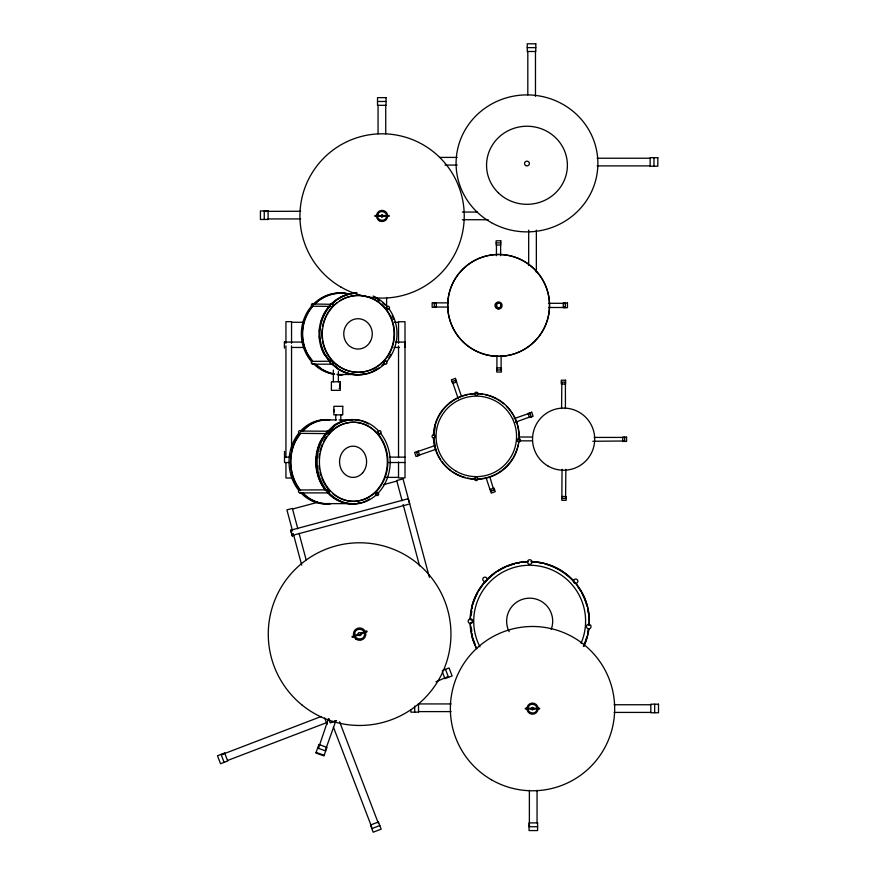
<?xml version="1.0" encoding="UTF-8"?>
<svg xmlns="http://www.w3.org/2000/svg" width="876" height="876" viewBox="0 0 876 876"><rect width="100%" height="100%" fill="white"/><g stroke="black" fill="none" stroke-linecap="round" stroke-linejoin="round"><path stroke-width="1.31" d="M452.454 381.816L458.236 398.722M454.972 380.512L455.936 381.148M489.739 476.632L493.812 490.122M361.197 633.961C361.492 636.261 357.638 636.151 358.054 633.874C358.295 630.851 362.27 634.344 360.89 633.162L366.814 630.906L367.121 631.695L352.305 637.356L351.999 636.556L358.032 634.257L358.339 635.056M416.691 452.498L417.37 451.939M529.213 413.965L529.476 413.286L514.048 418.629M383.458 216.317C380.622 210.711 380.611 221.223 383.458 215.551L389.163 215.551L389.163 216.317L374.895 216.317L374.895 215.551L380.699 215.551L380.699 216.317M434.835 447.505L434.058 437.661A1.314 1.314 0 0 0 434.058 435.131L434.835 425.276M433.938 434.77L435 426.711M495.816 305.417L496.681 303.403L496.758 306.436M495.958 304.651L495.915 306.129M501.269 306.129C502.09 303.534 498.466 301.443 496.626 303.457M471.277 615.018L471.792 611.098M472.142 608.492L472.482 605.874M533.9 709.012C531.064 703.406 531.042 713.907 533.9 708.235L539.594 708.235L539.594 709.012L525.326 709.012L525.326 708.235L531.141 708.235L531.141 709.012M447.866 676.666L435.974 681.758M318.382 748.542L328.5 718.572M325.248 750.601L335.738 721.145M497.196 369.738L497.196 368.993M501.105 355.798L501.105 369.365L500.492 369.891M561.582 408.512L561.834 382.319M565.852 469.306L565.6 498.225M529.509 826.024L529.509 825.323M418.454 455.082L417.578 455.06M530.965 416.549L515.307 422.254M500.984 306.797L501.324 306.085M434.321 303.479L434.846 302.855L448.413 302.855M565.316 306.885L564.79 307.498L548.496 307.498M300.567 433.478L295.661 440.869A41.84 36.234 90 0 0 300.599 490.396M325.795 433.007L320.693 440.694A42.179 36.529 -90 0 0 325.664 490.637M321.645 439.818L326.003 433.609A1.632 1.413 -90 0 0 326.343 433.773M327.12 433.007L322.018 440.694A42.179 36.529 90 0 0 326.989 490.637M329.048 492.246L329.168 492.071A1.632 1.413 -90 0 0 327.241 489.848L300.326 489.98M378.18 431.277L378.06 431.441A1.632 1.413 -90 0 0 379.987 433.664L380.14 433.543M378.903 367.931A40.953 38.511 -90 0 1 338.267 369.344L331.248 363.617L332.398 363.222A1.248 1.172 -90 0 0 332.398 361.974M332.551 363.551L332.672 363.387A1.577 1.489 -90 0 0 332.431 361.481M386.601 306.863L386.48 307.027A1.577 1.489 -90 0 0 388.506 309.184L388.659 309.064M500.546 307.377L501.039 306.753M564.418 303.589L565.162 303.589M624.478 441L592.844 441.263M490.932 490.1L490.91 490.976M302.527 431.222L308.921 425.55A41.84 36.234 90 0 1 327.044 419.943L336.362 419.943M298.99 489.98L298.847 490.111A1.632 1.413 -90 0 0 300.545 492.673M221.902 754.564L321.328 716.448M311.922 361.361L311.757 361.481A1.577 1.489 -90 0 0 313.553 363.967M389.064 308.932L388.758 309.184A1.577 1.489 -90 0 1 386.721 307.027L386.962 306.699A1.577 1.489 -90 0 1 389.064 306.699A1.577 1.489 -90 0 1 389.064 308.932A40.953 38.511 -90 0 1 386.491 361.876M312.94 306.096A40.624 38.194 -90 0 0 307.728 354.189L312.907 361.361L329.77 361.23M330.285 304.914A40.953 38.511 -90 0 0 324.175 354.353L329.923 361.525M330.493 361.361L330.646 361.23A1.577 1.489 -90 0 1 332.124 361.23M329.562 361.821L330.8 361.525M500.601 307.323L497.875 308.089M318.021 748.027L318.623 747.852M442.38 670.512L449.06 667.961L452.104 675.954L444.942 678.692L442.325 671.837M227.464 760.51L326.606 722.656M336.526 720.532L330.241 722.93L328.818 719.196M371.829 828.619L379.812 825.564M264.968 211.379L300.698 211.247M452.016 381.597L456.057 380.195M418.246 451.37L434.967 445.577M418.213 455.443L436.215 449.202M489.947 489.487L493.987 488.085L495.247 491.71L491.206 493.111L486.114 477.88M490.582 491.294L494.622 489.892M292.529 509.033L317.616 502.309M383.644 484.614L396.85 481.077M408.26 498.718L290.777 530.188L292.354 536.079M295.037 534.678L408.347 504.324M499.561 307.64L498.466 307.64M222.175 754.313L222.997 754.554M527.253 47.633L535.805 47.633M377.512 101.474L386.064 101.474M439.555 157.406L457.239 157.406M597.136 158.227L650.2 158.227M444.997 165.082L457.239 165.082M597.136 165.892L650.2 165.892M462.353 212.058L477.321 212.058M268.034 218.923L300.698 218.923M462.353 219.734L488.206 219.734M496.134 242.893L500.809 242.893M548.496 303.304L564.79 303.304M329.201 306.359L311.801 306.239A1.577 1.489 -90 0 1 311.801 304.005A1.577 1.489 -90 0 1 313.904 304.005L332.716 304.322A1.577 1.489 -90 0 1 330.679 306.49L330.526 306.359M434.846 307.049L448.413 307.049M496.769 308.002L499.309 308.002M291.544 322.28L303.731 322.28M394.463 322.28L398.525 322.28M284.437 342.078L302.034 342.078M395.448 342.078L404.931 342.078M291.478 347.465L303.786 347.465M393.992 347.465L399.456 347.465M312.809 364.186L331.632 364.186M496.736 369.946L501.411 369.946M357.517 374.501L340.808 374.501A40.624 38.194 -90 0 1 337.074 374.304M561.308 382.133L565.578 382.133M339.023 419.943L352.327 419.943M518.811 437.014L532.422 437.014M594.202 437.42L624.139 437.42M520.18 440.847L532.422 440.847M286.08 457.13L290.186 457.13M389.962 457.13L404.997 457.13M289.923 462.517L284.503 462.517L284.514 451.436M388.747 462.517L404.997 462.517M386.338 477.376L398.525 477.376M299.844 492.892L328.314 492.892M561.855 496.495L566.126 496.495L566.126 500.327L561.855 500.327L562.02 469.306M561.855 498.411L566.126 498.411M327.044 503.634L352.327 503.634M418.476 703.932L451.129 703.932M614.153 704.742L650.89 704.742M418.476 711.608L451.129 711.608M614.153 712.418L650.89 712.418M529.049 826.725L537.601 826.725M530.736 416.91L530.1 416.538M493.495 489.213L494.184 489.487M498.641 308.133L496.626 307.377L495.958 306.085M317.649 748.071L325.708 750.94M316.105 752.407L324.164 755.276M564.79 307.498L564.264 306.885M434.846 302.855L435.372 303.479M500.492 368.84L501.105 369.365M386.174 361.416L386.02 361.284A1.577 1.489 -90 0 0 383.995 363.441L384.104 363.606M332.124 363.617L339.143 369.344A40.953 38.511 -90 0 0 384.728 363.759M332.639 364.339L338.421 369.059A40.624 38.194 -90 0 0 355.032 374.413M315.929 364.339L321.711 369.059A40.624 38.194 -90 0 0 334.577 373.953M327.405 433.357L327.701 433.609A1.632 1.413 -90 0 0 329.617 431.386L329.398 431.058A1.632 1.413 -90 0 0 327.405 431.058A1.632 1.413 -90 0 0 327.405 433.357A1.281 1.117 -90 0 0 328.818 433.116M377.709 492.706L377.567 492.575A1.632 1.413 -90 0 0 375.64 494.798L375.749 494.973M330.427 361.821L325.04 354.353A40.953 38.511 -90 0 1 330.296 305.877M329.617 361.361L324.438 354.189A40.624 38.194 -90 0 1 320.627 344.388M327.92 431.386L334.205 425.55A41.84 36.234 90 0 1 349.623 420.064M327.668 431.561L334.063 425.254A42.179 36.529 -90 0 1 360.463 420.666M445.479 669.33L448.523 677.323M339.603 721.813L378.432 823.506M333.406 727.091L371.752 827.141M324.678 717.97L327.109 724.332M221.081 754.389L224.125 762.372M529.892 412.848L531.283 416.888M456.067 380.742L461.411 396.171M416.407 451.83L417.808 455.87M429.393 577.328L403.015 478.865L396.708 480.552L402.139 500.82M408.161 498.63L409.661 503.963M403.135 504.532L419.571 565.885M297.818 528.775L292.365 508.409L286.901 509.876L292.562 530.987M299.055 533.375L306.151 559.863M293.723 535.039L293.887 535.663M293.241 533.517L301.716 565.151M290.668 530.111L292.245 535.992M471.277 627.38L471.792 631.3M472.142 633.906L472.482 636.523M470.226 623.055L472.011 636.644A59.678 59.678 0 0 0 476.73 648.777A59.612 59.612 0 0 1 470.105 623.789M433.938 438.022L435 446.07M654.668 704.195L654.668 712.746M653.978 157.669L653.978 166.221M624.665 437.146L624.665 441.427M565.37 303.008L565.37 307.673M565.414 382.659L565.414 408.512M537.054 790.294L537.054 822.947M536.353 230.158L536.353 272.337M535.477 51.421L535.477 96.316M529.378 790.294L529.378 825.674M528.677 230.158L528.677 265.537M527.812 51.421L527.812 94.958M500.634 244.831L500.634 255.683M496.922 355.798L496.922 369.365M496.44 244.831L496.44 255.683M434.266 302.68L434.266 307.356M418.531 703.603L418.531 712.155L410.855 712.155L410.855 709.713M414.698 706.045L414.698 712.155M404.854 341.979L404.854 347.367M398.525 343.37L398.525 321.744L404.997 321.744L404.997 477.913L398.525 477.913L398.525 462.057M398.525 345.954L398.525 457.524M386.612 297.61L386.612 307.126M385.736 105.251L385.736 133.831M378.06 105.251L378.06 133.831M340.808 414.874L340.808 420.075M338.388 371.402L338.388 381.794M335.76 414.874L335.76 420.075M333.34 370.099L333.34 381.794M291.544 343.304L291.544 321.645L285.937 321.645L285.937 343.304M291.544 345.889L291.544 448.359M291.544 475.339L291.544 478.011L285.937 478.011L285.937 462.561M285.937 345.889L285.937 457.59M284.361 341.979L284.437 348.111M264.256 210.919L264.256 219.471M331.128 503.656A42.136 36.485 90 0 1 302.089 492.531M300.413 490.593A42.136 36.485 90 0 1 300.413 432.985M302.089 431.047A42.136 36.485 90 0 1 329.759 419.779M329.737 503.514A41.84 36.234 90 0 1 303.14 493.243M329.595 503.656A42.136 36.485 90 0 1 300.567 492.531M298.891 490.593A42.136 36.485 90 0 1 298.891 432.985M300.567 431.047A42.136 36.485 90 0 1 328.237 419.779M361.777 421.049A42.179 36.529 -90 0 1 368.489 423.962M369.552 498.981A42.179 36.529 -90 0 1 362.916 502.156M361.777 502.528A42.179 36.529 -90 0 1 327.35 492.564M328.993 432.843A1.281 1.117 -90 0 0 328.993 431.561L335.388 425.254A42.179 36.529 90 0 1 378.629 431.014M328.861 433.828A39.54 34.241 90 0 1 374.753 431.189A39.54 34.241 90 0 1 381.597 483.661A39.54 34.241 90 0 1 337.063 496.736M335.946 496.035A39.54 34.241 90 0 1 332.738 493.604M328.861 489.75A39.54 34.241 90 0 1 321.886 478.11M321.021 475.712A39.54 34.241 90 0 1 320.003 472.022M319.488 469.514A39.54 34.241 90 0 1 318.995 465.66M318.995 457.918A39.54 34.241 90 0 1 319.488 454.064M320.003 451.556A39.54 34.241 90 0 1 322.368 444.296M323.419 442.019A39.54 34.241 90 0 1 326.606 436.697M380.304 432.941A42.179 36.529 90 0 1 379.056 492.093A42.179 36.529 90 0 1 327.821 491.611M342.943 502.2A41.84 36.234 90 0 1 330.263 494.984M325.883 490.396A41.84 36.234 90 0 1 317.649 473.927M317.32 472.613A41.84 36.234 90 0 1 316.4 456.33M316.784 453.615A41.84 36.234 90 0 1 317.32 450.965M317.649 449.651A41.84 36.234 90 0 1 320.945 440.869M356.379 420.206A41.84 36.234 90 0 1 359.072 420.677M360.397 502.583A41.84 36.234 90 0 1 357.726 503.163M355.021 503.514A41.84 36.234 90 0 1 344.257 502.583M334.128 411.786A3.789 3.789 0 0 1 334.063 409.815M339.614 383.984A3.789 3.789 0 0 1 339.165 388.583M339.614 384.903A3.789 3.789 0 0 1 340.184 386.776M313.498 304.027A40.898 38.456 -90 0 1 346.075 293.526M342.308 374.698A40.898 38.456 -90 0 1 337.293 374.698M333.526 374.238A40.898 38.456 -90 0 1 313.498 363.726M311.736 361.843A40.898 38.456 -90 0 1 312.601 304.957M314.506 304.027A40.898 38.456 -90 0 1 347.082 293.526M343.315 374.698A40.898 38.456 -90 0 1 338.3 374.698M334.533 374.238A40.898 38.456 -90 0 1 314.506 363.726M312.743 361.843A40.898 38.456 -90 0 1 312.743 305.91M314.692 304.235A40.624 38.194 -90 0 1 345.79 293.602M374.556 297.15A40.953 38.511 -90 0 1 379.943 300.588M382.921 303.096A40.953 38.511 -90 0 1 384.75 304.914M392.054 315.754A40.953 38.511 -90 0 1 393.565 319.455M390.871 354.353A40.953 38.511 -90 0 1 388.824 357.726M383.852 363.759A40.953 38.511 -90 0 1 381.958 365.533M331.194 303.994A40.953 38.511 -90 0 1 356.269 292.945M339.965 300.632A38.391 36.091 -90 0 1 387.575 311.856A38.391 36.091 -90 0 1 381.213 363.288A38.391 36.091 -90 0 1 332.486 361.022M331.675 360.124A38.391 36.091 -90 0 1 327.361 354.145M326.759 353.072A38.391 36.091 -90 0 1 322.609 341.377M322.226 338.892A38.391 36.091 -90 0 1 322.226 328.861M322.609 326.376A38.391 36.091 -90 0 1 336.997 302.669M373.132 296.044A40.953 38.511 -90 0 1 387.334 306.863M332.059 303.994A40.953 38.511 -90 0 1 357.145 292.945M377.676 299.373A40.624 38.194 -90 0 1 379.757 300.851M376.614 369.059A40.624 38.194 -90 0 1 373.285 370.876M363.748 373.953A40.624 38.194 -90 0 1 360.003 374.413M319.839 340.501A40.624 38.194 -90 0 1 319.401 336.526M319.401 331.227A40.624 38.194 -90 0 1 319.839 327.252M320.627 323.364A40.624 38.194 -90 0 1 329.65 306.096M331.402 304.235A40.624 38.194 -90 0 1 338.421 298.694M339.505 298.059A40.624 38.194 -90 0 1 356.28 293.274M575.313 582.879A59.612 59.612 0 0 1 589.143 625.081M588.76 628.979A59.612 59.612 0 0 1 583.679 646.4M470.073 619.912A59.612 59.612 0 0 1 485.731 580.919M487.516 579.047A59.612 59.612 0 0 1 528.37 561.604A59.678 59.678 0 0 0 472.011 605.754L470.226 619.354L470.938 619.442A1.818 1.818 0 0 1 472.219 620.734M573.605 580.919A59.612 59.612 0 0 0 530.955 561.604A59.678 59.678 0 0 1 589.22 625.092M588.847 622.486A59.196 59.196 0 0 1 588.738 625.059M588.354 628.924A59.196 59.196 0 0 1 587.719 632.768M586.843 636.523A59.196 59.196 0 0 1 583.307 646.236M474.967 643.86A59.196 59.196 0 0 1 472.821 637.75M472.821 604.648A59.196 59.196 0 0 1 477.77 592.713M479.052 590.501A59.196 59.196 0 0 1 482.698 585.168M484.319 583.142A59.196 59.196 0 0 1 494.666 573.452M497.875 571.262A59.196 59.196 0 0 1 505.813 567.024M508.211 566.027A59.196 59.196 0 0 1 514.343 564.024M516.829 563.41A59.196 59.196 0 0 1 519.369 562.907M523.224 562.348A59.196 59.196 0 0 1 527.1 562.053M532.225 562.053A59.196 59.196 0 0 1 536.101 562.348M538.674 562.688A59.196 59.196 0 0 1 542.496 563.41M544.981 564.024A59.196 59.196 0 0 1 575.006 583.142M577.404 586.197A59.196 59.196 0 0 1 580.93 591.607M581.554 592.713A59.196 59.196 0 0 1 586.843 605.874M587.719 609.63A59.196 59.196 0 0 1 588.354 613.474M588.639 616.058A59.196 59.196 0 0 1 588.847 619.923M588.836 628.99A59.678 59.678 0 0 1 583.745 646.433M479.949 646.849A55.944 55.944 0 0 1 527.659 565.294A55.944 55.944 0 0 1 581.084 643.225M472.219 621.675A1.818 1.818 0 0 1 470.938 622.956M509.142 631.662A23.039 23.039 0 0 1 528.447 598.198A23.039 23.039 0 0 1 551.168 629.45M573.791 582.332A2.19 2.19 0 0 1 575.499 579.058A2.19 2.19 0 0 1 577.744 581.992A2.19 2.19 0 0 1 574.141 582.792M486.509 580.887A2.19 2.19 0 0 1 482.895 580.087A2.19 2.19 0 0 1 485.14 577.153A2.19 2.19 0 0 1 486.848 580.438M433.445 435.153A42.88 42.88 0 0 1 498.105 399.467A42.88 42.88 0 0 1 498.105 473.325A42.88 42.88 0 0 1 433.445 437.628M518.012 445.019A42.585 42.585 0 0 1 517.442 447.417M517.114 448.6A42.585 42.585 0 0 1 513.194 457.688M512.559 458.739A42.585 42.585 0 0 1 477.54 478.964M475.077 478.964A42.585 42.585 0 0 1 467.685 478.099M465.287 477.53A42.585 42.585 0 0 1 452.914 471.978M450.877 470.554A42.585 42.585 0 0 1 442.15 461.827M440.727 459.79A42.585 42.585 0 0 1 435.175 447.417M435.175 425.375A42.585 42.585 0 0 1 467.685 394.693M470.138 394.255A42.585 42.585 0 0 1 473.85 393.882M477.54 393.828A42.585 42.585 0 0 1 482.49 394.255M484.932 394.693A42.585 42.585 0 0 1 496.528 398.909M497.601 399.511A42.585 42.585 0 0 1 503.689 403.77M506.427 406.278A42.585 42.585 0 0 1 513.194 415.104M513.796 416.177A42.585 42.585 0 0 1 517.114 424.192M517.442 425.375A42.585 42.585 0 0 1 518.877 435.164M501.641 307.093A3.471 3.471 0 0 1 501.094 307.815M499.539 308.713A3.471 3.471 0 0 1 496.911 308.363M495.641 307.093A3.471 3.471 0 0 1 495.29 306.261M495.29 304.465A3.471 3.471 0 0 1 495.641 303.633M335.563 720.685A4.479 4.479 0 0 1 334.533 721.233M333.406 721.506A4.479 4.479 0 0 1 332.234 721.474M330.121 720.532A4.479 4.479 0 0 1 328.763 718.648M354.703 633.337C353.455 639.611 363.759 641.254 364.536 634.914C365.785 628.639 355.481 626.986 354.703 633.337M377.753 214.795C376.056 220.292 385.122 222.712 386.404 217.106C388.101 211.62 379.034 209.189 377.753 214.795M478.033 393.817L477.978 394.244A1.653 1.653 0 0 1 474.781 394.244L474.726 393.817A1.653 1.653 0 0 1 476.38 392.163A1.653 1.653 0 0 1 478.033 393.817M474.595 478.515L474.529 478.942A1.653 1.653 0 0 0 476.194 480.595A1.653 1.653 0 0 0 477.847 478.942L477.792 478.515A1.653 1.653 0 0 0 474.595 478.515M532.06 562.02L531.984 562.622A2.3 2.3 0 0 1 527.538 562.622L527.451 562.02A2.3 2.3 0 0 1 529.761 559.72A2.3 2.3 0 0 1 532.06 562.02M528.195 707.48C526.498 712.976 535.565 715.407 536.835 709.801C538.532 704.304 529.476 701.873 528.195 707.48M318.919 744.512L315.886 753.021L323.945 755.878L326.978 747.381L318.919 744.512M329.54 492.071L329.31 492.411A1.632 1.413 -90 0 1 327.317 492.411A1.632 1.413 -90 0 1 327.317 490.111L327.613 489.848A1.632 1.413 -90 0 1 329.54 492.071M378.662 431.112L378.443 431.441A1.632 1.413 -90 0 0 380.359 433.664L380.655 433.412A1.632 1.413 -90 0 0 380.655 431.112A1.632 1.413 -90 0 0 378.662 431.112M332.924 363.387L332.683 363.715A1.577 1.489 -90 0 1 330.58 363.715A1.577 1.489 -90 0 1 330.58 361.481L330.887 361.23A1.577 1.489 -90 0 1 332.924 363.387M224.661 753.01L217.489 755.758L220.544 763.741L227.705 761.003L224.661 753.01M378.443 821.984L370.46 825.028L373.198 832.2L381.18 829.145L378.443 821.984M455.421 378.377L451.381 379.779L452.64 383.403L456.681 382.002L455.421 378.377M418.224 451.206L414.6 452.454L415.99 456.495L419.615 455.246L418.224 451.206M531.699 412.224L528.075 413.483L529.476 417.513L533.101 416.264L531.699 412.224M434.157 437.989L433.719 438.055A1.653 1.653 0 0 1 432.065 436.39A1.653 1.653 0 0 1 433.719 434.737L434.157 434.792A1.653 1.653 0 0 1 434.157 437.989M518.8 438.591L518.373 438.646A1.653 1.653 0 0 0 518.373 441.843L518.8 441.909A1.653 1.653 0 0 0 520.453 440.245A1.653 1.653 0 0 0 518.8 438.591M471.058 623.427L470.467 623.504A2.3 2.3 0 0 1 468.167 621.204A2.3 2.3 0 0 1 470.467 618.894L471.058 618.982A2.3 2.3 0 0 1 471.058 623.427M588.727 624.26L588.135 624.336A2.3 2.3 0 0 0 588.135 628.782L588.727 628.858A2.3 2.3 0 0 0 591.037 626.559A2.3 2.3 0 0 0 588.727 624.26M535.805 43.8L527.253 43.8L527.253 51.476L535.805 51.476L535.805 43.8M386.064 97.641L377.512 97.641L377.512 105.317L386.064 105.317L386.064 97.641M657.821 157.669L650.145 157.669L650.145 166.221L657.821 166.221L657.821 157.669M268.1 210.919L260.424 210.919L260.424 219.471L268.1 219.471L268.1 210.919M500.809 240.791L496.134 240.791L496.134 244.984L500.809 244.984L500.809 240.791M436.358 302.68L432.175 302.68L432.175 307.356L436.358 307.356L436.358 302.68M567.462 303.008L563.268 303.008L563.268 307.673L567.462 307.673L567.462 303.008M501.411 367.854L496.736 367.854L496.736 372.037L501.411 372.037L501.411 367.854M565.578 380.206L561.308 380.206L561.308 384.049L565.578 384.049L565.578 380.206M340.282 381.794L331.402 381.794L331.402 390.346L340.282 390.346L340.282 381.794M342.757 406.322L333.876 406.322L333.876 414.874L342.757 414.874L342.757 406.322M329.135 431.222L300.928 431.058A1.632 1.413 -90 0 0 298.935 431.058A1.632 1.413 -90 0 0 298.935 433.357L327.317 433.609A1.632 1.413 -90 0 0 329.245 431.386L329.135 431.222M626.581 437.146L622.748 437.146L622.748 441.427L626.581 441.427L626.581 437.146M658.511 704.195L650.835 704.195L650.835 712.746L658.511 712.746L658.511 704.195M537.601 822.892L529.049 822.892L529.049 830.568L537.601 830.568L537.601 822.892M330.931 306.49L330.624 306.239A1.577 1.489 -90 0 1 330.624 304.005A1.577 1.489 -90 0 1 332.727 304.005L332.957 304.322A1.577 1.489 -90 0 1 330.931 306.49M386.579 361.536L386.261 361.284A1.577 1.489 -90 0 0 384.235 363.441L384.476 363.77A1.577 1.489 -90 0 0 386.579 363.77A1.577 1.489 -90 0 0 386.579 361.536M378.235 492.838L377.939 492.575A1.632 1.413 -90 0 0 376.012 494.798L376.242 495.137A1.632 1.413 -90 0 0 378.235 495.137A1.632 1.413 -90 0 0 378.235 492.838M498.4 192.884A40.416 39.037 0 0 0 566.016 175.386A40.416 39.037 0 0 0 516.511 127.567A40.416 39.037 0 0 0 498.4 192.884M491.524 222.701A70.901 68.492 0 0 0 597.881 163.396A70.901 68.492 0 0 0 491.524 104.08A70.901 68.492 0 0 0 491.524 222.701M525.753 165.564A2.442 2.354 0 0 0 529.411 163.527A2.442 2.354 0 0 0 525.753 161.48A2.442 2.354 0 0 0 525.753 165.564M377.863 489.75A39.54 34.241 -90 0 0 362.511 423.601A39.54 34.241 -90 0 0 320.572 472.022A39.54 34.241 -90 0 0 377.863 489.75M362.642 472.832A15.615 13.523 -90 0 0 356.576 446.705A15.615 13.523 -90 0 0 340.008 465.835A15.615 13.523 -90 0 0 362.642 472.832M389.656 353.072A38.391 36.091 -90 0 0 358.394 295.486A38.391 36.091 -90 0 0 327.131 353.072A38.391 36.091 -90 0 0 389.656 353.072M370.362 341.465A15.166 14.257 -90 0 0 358.01 318.711A15.166 14.257 -90 0 0 345.659 341.465A15.166 14.257 -90 0 0 370.362 341.465M456.188 471.244A40.241 40.241 0 0 0 516.555 436.39A40.241 40.241 0 0 0 456.188 401.536A40.241 40.241 0 0 0 456.188 471.244M548.091 466.076A31.076 31.076 0 0 0 594.705 439.161A31.076 31.076 0 0 0 548.091 412.246A31.076 31.076 0 0 0 548.091 466.076M341.005 287.098A82.158 82.158 0 0 0 464.236 215.956A82.158 82.158 0 0 0 341.005 144.803A82.158 82.158 0 0 0 341.005 287.098M379.286 220.796A5.595 5.595 0 0 0 387.674 215.956A5.595 5.595 0 0 0 379.286 211.105A5.595 5.595 0 0 0 379.286 220.796M497.415 307.553A2.442 2.442 0 0 0 501.083 305.428A2.442 2.442 0 0 0 497.415 303.315A2.442 2.442 0 0 0 497.415 307.553M473.171 349.48A50.939 50.939 0 0 0 549.58 305.363A50.939 50.939 0 0 0 473.171 261.256A50.885 50.885 0 0 0 473.149 349.48A50.885 50.885 0 0 0 549.471 305.417A50.885 50.885 0 0 0 473.149 261.344A50.939 50.939 0 0 0 473.171 349.48M496.144 307.859A3.46 3.46 0 0 0 501.937 306.315A3.46 3.46 0 0 0 497.688 302.067A3.46 3.46 0 0 0 496.144 307.859M302.012 705.005A91.334 91.334 0 0 0 449.804 648.568A91.334 91.334 0 0 0 327.033 548.792A91.334 91.334 0 0 0 302.012 705.005M355.7 638.943A6.22 6.22 0 0 0 365.763 635.111A6.22 6.22 0 0 0 357.397 628.311A6.22 6.22 0 0 0 355.7 638.943M491.436 779.782A82.158 82.158 0 0 0 614.667 708.64A82.158 82.158 0 0 0 491.436 637.487A82.158 82.158 0 0 0 491.436 779.782M529.728 713.48A5.595 5.595 0 0 0 538.105 708.64A5.595 5.595 0 0 0 529.728 703.8A5.595 5.595 0 0 0 529.728 713.48"/></g></svg>
